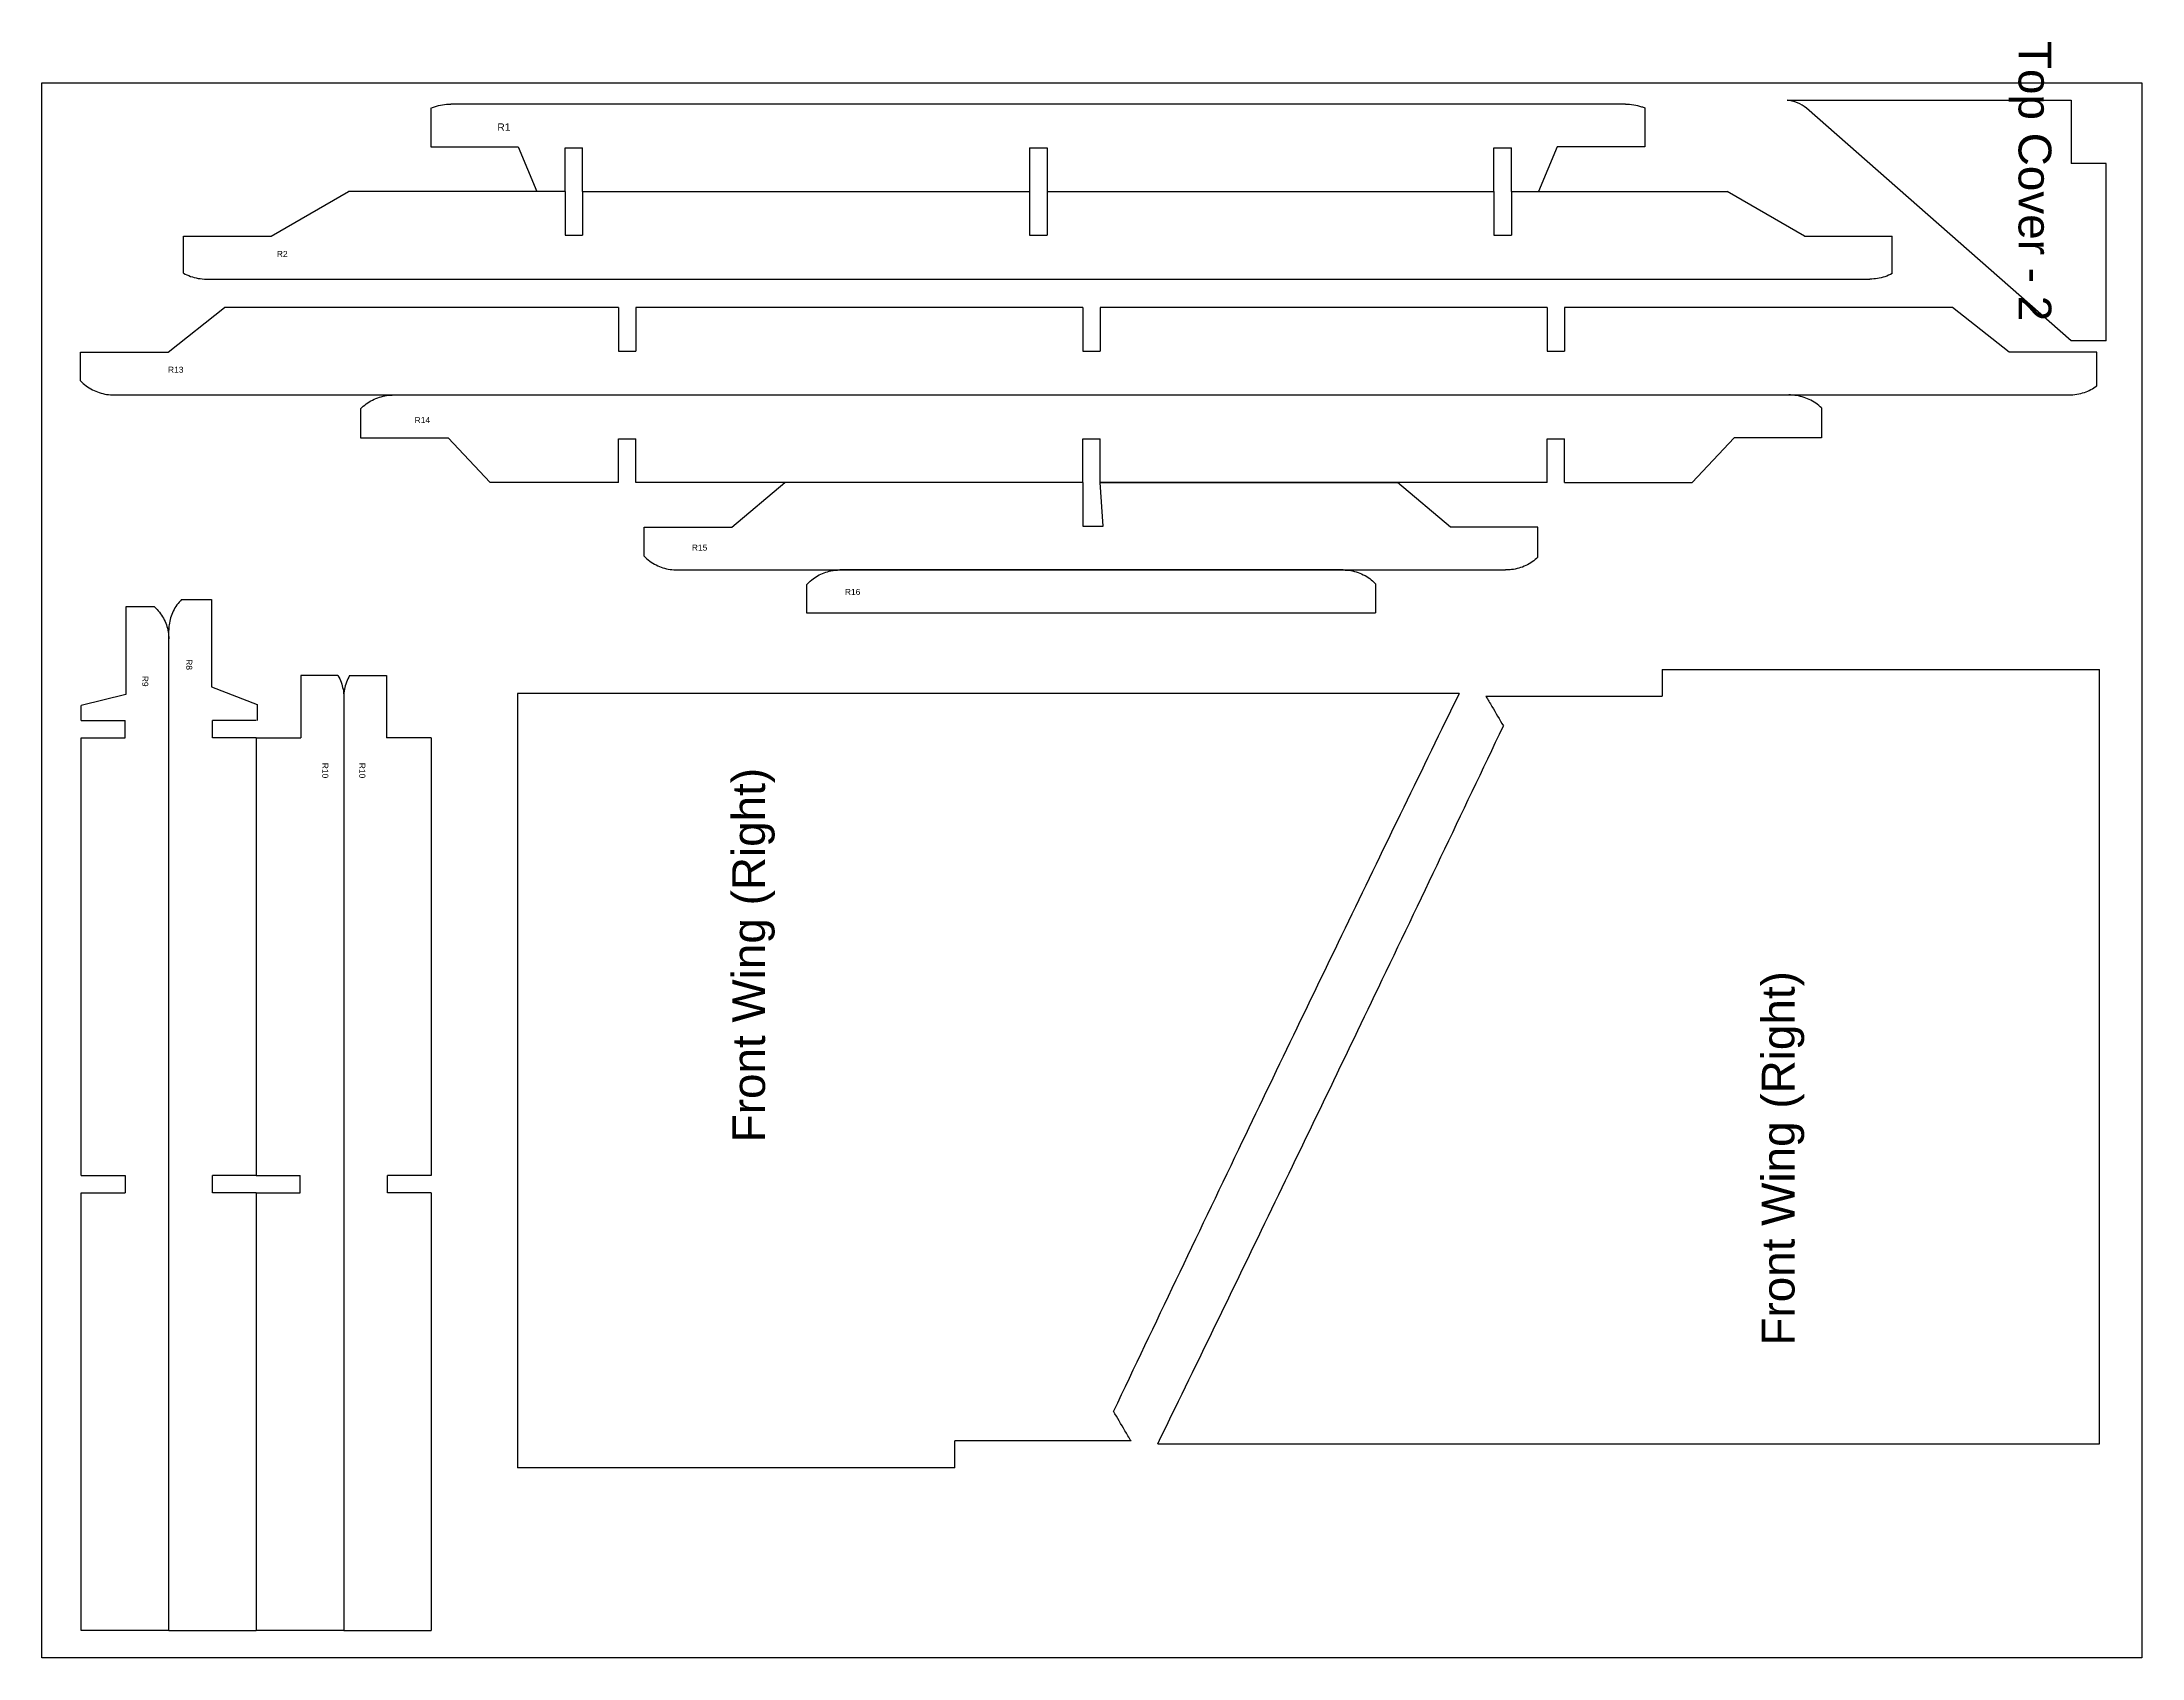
# Model space of a CAD drawing. Header units: millimetres. Extents: x -591 to -200, y 182 to 518.
# Drawn here: x -591.42 to -543.42, y 226.55 to 263.49 of the extents above; entities that cross this region are included whole.
import ezdxf

# ---------------------------------------------------------------- set-up
doc = ezdxf.new("R2010")
doc.units = ezdxf.units.MM
doc.header["$MEASUREMENT"] = 0
doc.layers.add('pic', color=7, linetype='Continuous')
doc.styles.get("Standard").update_dxf_attribs({"font": 'arial.ttf'})

msp = doc.modelspace()

# ---------------------------------------------------------------- linework, layer by layer
for p, q in [((-551.5386, 262.1599), (-545.0451, 262.1599)), ((-582.5373, 261.0928), (-580.5373, 261.0928)), ((-580.5373, 261.0928), (-580.1107, 260.0719)), ((-579.4672, 260.0719), (-579.4672, 261.0719)), ((-579.4672, 261.0719), (-579.0672, 261.0719)), ((-579.0672, 260.0719), (-579.0672, 261.0719)), ((-568.8529, 261.0719), (-568.4529, 261.0719)), ((-558.2387, 260.0719), (-558.2387, 261.0719)), ((-558.2387, 261.0719), (-557.8387, 261.0719)), ((-557.8387, 260.0719), (-557.8387, 261.0719)), ((-556.7886, 261.0928), (-557.2151, 260.0719)), ((-554.7886, 261.0928), (-556.7886, 261.0928)), ((-586.1886, 259.0514), (-584.4209, 260.0719)), ((-579.4672, 260.0719), (-580.1107, 260.0719)), ((-579.4672, 260.0719), (-579.4672, 259.0719)), ((-579.0672, 260.0719), (-579.0672, 259.0719)), ((-568.8529, 260.0719), (-568.8529, 259.0719)), ((-568.4529, 260.0719), (-568.4529, 259.0719)), ((-558.2387, 260.0719), (-558.2387, 259.0719)), ((-557.8387, 260.0719), (-557.2151, 260.0719)), ((-557.8387, 260.0719), (-557.8387, 259.0719)), ((-551.1373, 259.0514), (-552.9049, 260.0719)), ((-588.1886, 259.0514), (-586.1886, 259.0514)), ((-579.4672, 259.0719), (-579.0672, 259.0719)), ((-568.8529, 259.0719), (-568.4529, 259.0719)), ((-558.2387, 259.0719), (-557.8387, 259.0719)), ((-551.1373, 259.0514), (-549.1373, 259.0514)), ((-587.663, 258.0719), (-549.6429, 258.0719)), ((-588.5439, 256.4031), (-587.2512, 257.4231)), ((-578.2494, 257.4231), (-578.2494, 256.4231)), ((-577.8494, 257.4231), (-577.8494, 256.4231)), ((-567.6351, 257.4231), (-567.6351, 256.4231)), ((-567.2351, 257.4231), (-567.2351, 256.4231)), ((-557.0209, 257.4231), (-557.0209, 256.4231)), ((-556.6209, 257.4231), (-556.6209, 256.4231)), ((-546.4594, 256.4031), (-547.7521, 257.4231)), ((-590.5439, 256.4031), (-588.5439, 256.4031)), ((-578.2494, 256.4231), (-577.8494, 256.4231)), ((-567.6351, 256.4231), (-567.2351, 256.4231)), ((-557.0209, 256.4231), (-556.6209, 256.4231)), ((-544.4594, 256.4031), (-546.4594, 256.4031)), ((-589.7712, 255.4231), (-545.0991, 255.4231)), ((-583.3738, 255.4231), (-551.4966, 255.4231)), ((-584.1407, 254.4432), (-582.1407, 254.4432)), ((-582.1407, 254.4432), (-581.1834, 253.4231)), ((-578.2494, 253.4231), (-578.2494, 254.4231)), ((-578.2494, 254.4231), (-577.8494, 254.4231)), ((-577.8494, 253.4231), (-577.8494, 254.4231)), ((-567.6351, 253.4231), (-567.6351, 254.4231)), ((-567.6351, 254.4231), (-567.2351, 254.4231)), ((-567.2351, 253.4231), (-567.2351, 254.4231)), ((-557.0209, 253.4231), (-557.0209, 254.4231)), ((-557.0209, 254.4231), (-556.6209, 254.4231)), ((-556.6209, 253.4231), (-556.6209, 254.4231)), ((-552.7496, 254.4432), (-553.7069, 253.4231)), ((-550.7496, 254.4432), (-552.7496, 254.4432)), ((-575.6586, 252.403), (-574.4459, 253.4231)), ((-567.6351, 253.4231), (-567.6351, 252.4231)), ((-567.1722, 252.4231), (-567.2351, 253.4231)), ((-559.2317, 252.403), (-560.4444, 253.4231)), ((-577.6586, 252.403), (-575.6586, 252.403)), ((-567.6351, 252.4231), (-567.1722, 252.4231)), ((-557.2317, 252.403), (-559.2317, 252.403)), ((-576.9002, 251.4231), (-557.9701, 251.4231)), ((-589.5068, 250.5777), (-589.5068, 248.5777)), ((-587.5468, 250.7508), (-587.5468, 248.7508)), ((-588.5268, 227.1863), (-588.5268, 250.0503)), ((-588.5268, 227.1863), (-588.5268, 249.8476)), ((-587.5468, 248.7508), (-586.5059, 248.3493)), ((-585.5068, 249.0075), (-585.5068, 247.5863)), ((-583.5468, 249.0075), (-583.5468, 247.5863)), ((-589.5068, 248.5777), (-590.5268, 248.3291)), ((-586.5059, 248.3493), (-586.5059, 247.9863)), ((-584.5268, 248.5126), (-584.5268, 227.1863)), ((-584.5268, 248.5126), (-584.5268, 227.1863)), ((-590.5268, 247.9863), (-589.5268, 247.9863)), ((-589.5268, 247.5863), (-589.5268, 247.9863)), ((-586.5268, 247.9863), (-587.5268, 247.9863)), ((-587.5268, 247.5863), (-587.5268, 247.9863)), ((-590.5268, 247.5863), (-589.5268, 247.5863)), ((-586.5268, 247.5863), (-587.5268, 247.5863)), ((-586.5268, 247.5863), (-585.5068, 247.5863)), ((-582.5268, 247.5863), (-583.5468, 247.5863)), ((-590.5268, 237.5863), (-589.5268, 237.5863)), ((-590.5268, 237.1863), (-589.5268, 237.1863)), ((-589.5268, 237.5863), (-589.5268, 237.1863)), ((-586.5268, 237.5863), (-587.5268, 237.5863)), ((-587.5268, 237.1863), (-587.5268, 237.5863)), ((-586.5268, 237.1863), (-587.5268, 237.1863)), ((-586.5268, 237.5863), (-585.5268, 237.5863)), ((-586.5268, 237.1863), (-585.5268, 237.1863)), ((-585.5268, 237.1863), (-585.5268, 237.5863)), ((-582.5268, 237.5863), (-583.5268, 237.5863)), ((-583.5268, 237.1863), (-583.5268, 237.5863)), ((-582.5268, 237.1863), (-583.5268, 237.1863))]:
    msp.add_line(p, q)
at = {"color": 7, "linetype": 'Continuous', "lineweight": 25}
for p, q in [((-545.0451, 262.1599), (-545.0451, 260.7136)), ((-582.5373, 261.9748), (-582.5373, 261.0928)), ((-555.2284, 262.0719), (-582.0775, 262.0719)), ((-554.7886, 261.9838), (-554.7886, 261.0928)), ((-545.0451, 256.6628), (-551.0957, 261.9753)), ((-568.8529, 261.0719), (-568.8529, 260.0719)), ((-568.4529, 261.0719), (-568.4529, 260.0719)), ((-544.2451, 260.7136), (-545.0451, 260.7136)), ((-544.2451, 256.6628), (-544.2451, 260.7136)), ((-579.0672, 260.0719), (-568.8529, 260.0719)), ((-579.0672, 260.0719), (-568.8529, 260.0719)), ((-568.4529, 260.0719), (-558.2387, 260.0719)), ((-568.4529, 260.0719), (-558.2387, 260.0719)), ((-557.8387, 260.0719), (-552.9049, 260.0719)), ((-588.1886, 258.2082), (-588.1886, 259.0514)), ((-549.1373, 258.197), (-549.1373, 259.0514)), ((-578.2494, 257.4231), (-587.2512, 257.4231)), ((-567.6351, 257.4231), (-577.8494, 257.4231)), ((-557.0209, 257.4231), (-567.2351, 257.4231)), ((-547.7521, 257.4231), (-556.6209, 257.4231)), ((-590.5439, 255.7487), (-590.5439, 256.4031)), ((-544.2451, 256.6628), (-545.0451, 256.6628)), ((-544.4594, 255.6298), (-544.4594, 256.4031)), ((-584.1407, 255.1047), (-584.1407, 254.4432)), ((-550.7496, 255.1253), (-550.7496, 254.4432)), ((-578.2494, 253.4231), (-581.1834, 253.4231)), ((-567.6351, 253.4231), (-577.8494, 253.4231)), ((-567.6351, 253.4231), (-574.4459, 253.4231)), ((-557.0209, 253.4231), (-567.2351, 253.4231)), ((-567.2351, 253.4231), (-560.4444, 253.4231)), ((-556.6209, 253.4231), (-553.7069, 253.4231)), ((-577.6586, 251.7366), (-577.6586, 252.403)), ((-557.2317, 251.7162), (-557.2317, 252.403)), ((-573.9481, 251.0827), (-573.9481, 250.4434)), ((-561.6841, 251.4231), (-573.1862, 251.4231)), ((-560.9422, 251.1053), (-560.9422, 250.4434)), ((-588.8523, 250.5777), (-589.5068, 250.5777)), ((-588.2324, 250.7508), (-587.5468, 250.7508)), ((-573.9481, 250.4434), (-560.9422, 250.4434)), ((-554.3948, 249.1515), (-544.3948, 249.1515)), ((-554.3948, 249.1515), (-554.3948, 248.5375)), ((-544.3948, 231.4515), (-544.3948, 249.1515)), ((-584.6588, 249.0075), (-585.5068, 249.0075)), ((-584.3948, 249.0075), (-583.5468, 249.0075)), ((-590.5268, 247.9863), (-590.5268, 248.3291)), ((-559.0326, 248.6017), (-580.5595, 248.6017)), ((-580.5595, 248.6017), (-580.5595, 230.9017)), ((-558.4214, 248.5375), (-554.3948, 248.5375)), ((-590.5268, 237.5863), (-590.5268, 247.5863)), ((-586.5268, 247.5863), (-586.5268, 237.5863)), ((-586.5268, 247.5863), (-586.5268, 237.5863)), ((-582.5268, 247.5863), (-582.5268, 237.5863)), ((-590.5268, 227.1863), (-590.5268, 237.1863)), ((-586.5268, 237.1863), (-586.5268, 227.1863)), ((-586.5268, 237.1863), (-586.5268, 227.1863)), ((-582.5268, 237.1863), (-582.5268, 227.1863)), ((-566.5329, 231.5157), (-570.5595, 231.5157)), ((-570.5595, 230.9017), (-570.5595, 231.5157)), ((-565.9217, 231.4515), (-544.3948, 231.4515)), ((-570.5595, 230.9017), (-580.5595, 230.9017)), ((-588.5268, 227.1863), (-590.5268, 227.1863)), ((-588.5268, 227.1863), (-586.5268, 227.1863)), ((-584.5268, 227.1863), (-586.5268, 227.1863)), ((-584.5268, 227.1863), (-582.5268, 227.1863))]:
    msp.add_line(p, q, dxfattribs=at)
msp.add_arc((-551.5906, 261.4117), 0.75, 48.71626, 86.02524, dxfattribs=at)
for points, knots in [([(-582.5373, 261.9748), (-582.4259, 262.0262), (-582.3033, 262.0568), (-582.1811, 262.0675), (-582.1467, 262.0705), (-582.1121, 262.0719), (-582.0775, 262.0719)], [0, 0, 0, 0, 0.009346469, 0.009346469, 0.009346469, 0.011947079, 0.011947079, 0.011947079, 0.011947079]), ([(-555.2284, 262.0719), (-555.1051, 262.0719), (-554.9798, 262.0528), (-554.8631, 262.0127), (-554.8379, 262.004), (-554.813, 261.9944), (-554.7886, 261.9838)], [0, 0, 0, 0, 0.009400117, 0.009400117, 0.009400117, 0.011402392, 0.011402392, 0.011402392, 0.011402392]), ([(-588.1886, 258.2082), (-588.0868, 258.1495), (-587.9726, 258.1093), (-587.857, 258.0888), (-587.793, 258.0775), (-587.7279, 258.0719), (-587.663, 258.0719)], [0, 0, 0, 0, 0.008951401, 0.008951401, 0.008951401, 0.013845082, 0.013845082, 0.013845082, 0.013845082]), ([(-549.1373, 258.197), (-549.2409, 258.1405), (-549.3563, 258.1028), (-549.4729, 258.0848), (-549.5291, 258.0762), (-549.5861, 258.0719), (-549.6429, 258.0719)], [0, 0, 0, 0, 0.008987749, 0.008987749, 0.008987749, 0.013268785, 0.013268785, 0.013268785, 0.013268785]), ([(-590.5439, 255.7487), (-590.4666, 255.6656), (-590.3731, 255.5955), (-590.2723, 255.5433), (-590.1717, 255.4912), (-590.0612, 255.4554), (-589.9494, 255.4374), (-589.8906, 255.4279), (-589.8308, 255.4231), (-589.7712, 255.4231)], [0, 0, 0, 0, 0.008649969, 0.008649969, 0.008649969, 0.017268028, 0.017268028, 0.017268028, 0.021760952, 0.021760952, 0.021760952, 0.021760952]), ([(-584.1407, 255.1047), (-584.0631, 255.1869), (-583.9694, 255.2559), (-583.8686, 255.307), (-583.7681, 255.358), (-583.6579, 255.3927), (-583.5465, 255.4099), (-583.4894, 255.4188), (-583.4315, 255.4231), (-583.3738, 255.4231)], [0, 0, 0, 0, 0.008611419, 0.008611419, 0.008611419, 0.017187487, 0.017187487, 0.017187487, 0.021539705, 0.021539705, 0.021539705, 0.021539705]), ([(-550.7496, 255.1253), (-550.8302, 255.2056), (-550.9266, 255.2722), (-551.0296, 255.3206), (-551.1323, 255.3689), (-551.2443, 255.4006), (-551.3569, 255.4145), (-551.4032, 255.4203), (-551.4499, 255.4231), (-551.4966, 255.4231)], [0, 0, 0, 0, 0.008671994, 0.008671994, 0.008671994, 0.017308395, 0.017308395, 0.017308395, 0.02081926, 0.02081926, 0.02081926, 0.02081926]), ([(-545.0991, 255.4231), (-544.9771, 255.4231), (-544.8534, 255.4434), (-544.7381, 255.4832), (-544.6389, 255.5176), (-544.5437, 255.5672), (-544.4594, 255.6298)], [0, 0, 0, 0, 0.00929689, 0.00929689, 0.00929689, 0.01727302, 0.01727302, 0.01727302, 0.01727302]), ([(-577.6586, 251.7366), (-577.5817, 251.6555), (-577.4888, 251.5874), (-577.389, 251.5371), (-577.2894, 251.4869), (-577.1803, 251.4528), (-577.07, 251.436), (-577.0139, 251.4274), (-576.957, 251.4231), (-576.9002, 251.4231)], [0, 0, 0, 0, 0.00852012, 0.00852012, 0.00852012, 0.01700441, 0.01700441, 0.01700441, 0.021282223, 0.021282223, 0.021282223, 0.021282223]), ([(-557.2317, 251.7162), (-557.3116, 251.6368), (-557.4072, 251.5712), (-557.5093, 251.5235), (-557.6111, 251.476), (-557.7219, 251.445), (-557.8334, 251.4314), (-557.8787, 251.4259), (-557.9244, 251.4231), (-557.9701, 251.4231)], [0, 0, 0, 0, 0.008581573, 0.008581573, 0.008581573, 0.017126866, 0.017126866, 0.017126866, 0.020562483, 0.020562483, 0.020562483, 0.020562483]), ([(-573.9481, 251.0827), (-573.8775, 251.165), (-573.7912, 251.2358), (-573.6971, 251.2896), (-573.6031, 251.3434), (-573.4988, 251.3818), (-573.3926, 251.4029), (-573.3248, 251.4164), (-573.2553, 251.4231), (-573.1862, 251.4231)], [0, 0, 0, 0, 0.008263509, 0.008263509, 0.008263509, 0.01650438, 0.01650438, 0.01650438, 0.021725647, 0.021725647, 0.021725647, 0.021725647]), ([(-561.6841, 251.4231), (-561.5688, 251.4231), (-561.4518, 251.4041), (-561.3428, 251.3664), (-561.2335, 251.3287), (-561.1292, 251.2711), (-561.0399, 251.1978), (-561.0052, 251.1694), (-560.9725, 251.1384), (-560.9422, 251.1053)], [0, 0, 0, 0, 0.008788894, 0.008788894, 0.008788894, 0.017606121, 0.017606121, 0.017606121, 0.020981452, 0.020981452, 0.020981452, 0.020981452]), ([(-588.8523, 250.5777), (-588.7707, 250.5044), (-588.7006, 250.416), (-588.6478, 250.3198), (-588.595, 250.2236), (-588.5581, 250.117), (-588.5401, 250.0088), (-588.5313, 249.9556), (-588.5268, 249.9015), (-588.5268, 249.8476)], [0, 0, 0, 0, 0.008360298, 0.008360298, 0.008360298, 0.016719913, 0.016719913, 0.016719913, 0.020784216, 0.020784216, 0.020784216, 0.020784216]), ([(-588.2324, 250.7508), (-588.3108, 250.674), (-588.377, 250.5827), (-588.4256, 250.4843), (-588.4741, 250.3859), (-588.5064, 250.2777), (-588.5196, 250.1688), (-588.5244, 250.1295), (-588.5268, 250.0899), (-588.5268, 250.0503)], [0, 0, 0, 0, 0.008360748, 0.008360748, 0.008360748, 0.016721401, 0.016721401, 0.016721401, 0.019699496, 0.019699496, 0.019699496, 0.019699496]), ([(-584.6588, 249.0075), (-584.6034, 248.9113), (-584.564, 248.8042), (-584.5437, 248.6951), (-584.5325, 248.6351), (-584.5268, 248.5737), (-584.5268, 248.5126)], [0, 0, 0, 0, 0.008456041, 0.008456041, 0.008456041, 0.013064947, 0.013064947, 0.013064947, 0.013064947]), ([(-584.3948, 249.0075), (-584.4502, 248.9113), (-584.4896, 248.8042), (-584.5099, 248.6951), (-584.5211, 248.6351), (-584.5268, 248.5737), (-584.5268, 248.5126)], [0, 0, 0, 0, 0.008456041, 0.008456041, 0.008456041, 0.013064947, 0.013064947, 0.013064947, 0.013064947]), ([(-559.0326, 248.6017), (-559.8789, 246.8677), (-560.7222, 245.1323), (-561.5626, 243.3954), (-562.403, 241.6586), (-563.2404, 239.9203), (-564.075, 238.1806), (-565.0315, 236.187), (-565.9843, 234.1915), (-566.9337, 232.1944)], [0, 0, 0, 0, 0.1470262, 0.1470262, 0.1470262, 0.29405238, 0.29405238, 0.29405238, 0.46254995, 0.46254995, 0.46254995, 0.46254995]), ([(-558.4214, 248.5375), (-558.3755, 248.4598), (-558.3296, 248.3821), (-558.2838, 248.3044), (-558.1961, 248.1559), (-558.1084, 248.0073), (-558.0206, 247.8587)], [0, 0, 0, 0, 0.006873557, 0.006873557, 0.006873557, 0.020020809, 0.020020809, 0.020020809, 0.020020809]), ([(-565.9217, 231.4515), (-565.0754, 233.1855), (-564.2321, 234.9209), (-563.3917, 236.6577), (-562.5513, 238.3946), (-561.7139, 240.1329), (-560.8793, 241.8725), (-559.9228, 243.8662), (-558.97, 245.8616), (-558.0206, 247.8587)], [0, 0, 0, 0, 0.1470262, 0.1470262, 0.1470262, 0.29405238, 0.29405238, 0.29405238, 0.46254995, 0.46254995, 0.46254995, 0.46254995]), ([(-566.5329, 231.5157), (-566.5788, 231.5934), (-566.6247, 231.671), (-566.6705, 231.7487), (-566.7582, 231.8973), (-566.8459, 232.0459), (-566.9337, 232.1944)], [0, 0, 0, 0, 0.006873557, 0.006873557, 0.006873557, 0.020020809, 0.020020809, 0.020020809, 0.020020809])]:
    msp.add_open_spline(points, degree=3, knots=knots, dxfattribs=at)
msp.add_open_spline([(-579.4672, 260.0719), (-581.1184, 260.0719), (-582.7697, 260.0719), (-584.4209, 260.0719)], degree=3, dxfattribs=at)
at = {"layer": 'pic', "color": 1}
msp.add_lwpolyline([(-591.4244, 262.5545), (-543.4244, 262.5545), (-543.4244, 226.5545), (-591.4244, 226.5545)], close=True, dxfattribs=at)

# ---------------------------------------------------------------- texts
for s, height, rotation, p in [('R1', 0.16767, 360, (-581.0169, 261.4629)), ('R2', 0.1378, 360, (-586.0566, 258.5778)), ('R8', 0.1378, 270, (-588.1287, 249.383)), ('R9', 0.1378, 270, (-589.1342, 249.0034)), ('R10', 0.1378, 270, (-585.0191, 247.0157)), ('R10', 0.1378, 270, (-584.1723, 247.0157))]:
    msp.add_text(s, height=height, rotation=rotation).set_placement(p)
for s, p in [('R13', (-588.5439, 255.9307)), ('R14', (-582.9067, 254.7797)), ('R15', (-576.5714, 251.8661)), ('R16', (-573.0725, 250.8519))]:
    msp.add_text(s, height=0.1378).set_placement(p)
at = {"char_height": 0.75}
for s, insert, attachment_point, rotation in [('Top Cover - 2', (-546.4723, 263.5143), 7, 270), ('Front Wing (Right)', (-574.6715, 246.9), 9, 90), ('Front Wing (Right)', (-552.1162, 233.6962), 1, 90)]:
    msp.add_mtext_dynamic_manual_height_columns(s, width=23.183096, gutter_width=1, heights=[0], dxfattribs=dict(at, insert=insert, attachment_point=attachment_point, rotation=rotation))

doc.saveas('drawing.dxf')
